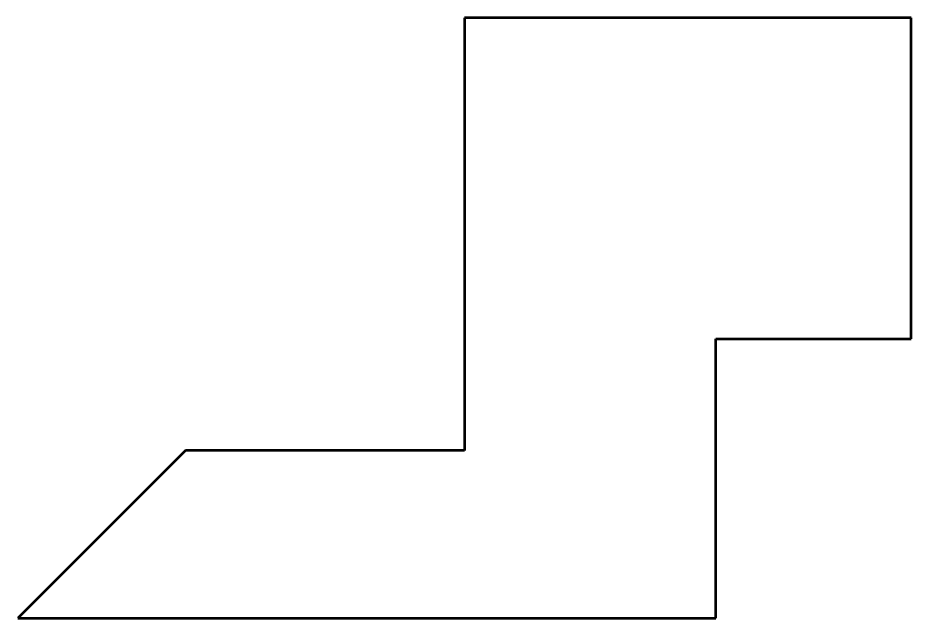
# Model space of a CAD drawing. Header units: millimetres. Extents: x 3164 to 3486, y -5244 to 1368.
# Drawn here: x 3452.42 to 3458.82, y -5227.99 to -5223.69 of the extents above; entities that cross this region are included whole.
import ezdxf

# ---------------------------------------------------------------- set-up
doc = ezdxf.new("R2010")
doc.units = ezdxf.units.MM
doc.layers.add('L.LARGA', color=6, linetype='Continuous', lineweight=53)

msp = doc.modelspace()

# ---------------------------------------------------------------- linework, layer by layer
at = {"layer": 'L.LARGA'}
for p, q in [((3458.8224, -5223.6884), (3455.6224, -5223.6884)), ((3455.6224, -5223.6884), (3455.6224, -5226.7884)), ((3458.8224, -5225.9884), (3458.8224, -5223.6884)), ((3457.4224, -5227.9884), (3457.4224, -5225.9884)), ((3457.4224, -5225.9884), (3458.8224, -5225.9884)), ((3453.6224, -5226.7884), (3452.4224, -5227.9884)), ((3455.6224, -5226.7884), (3453.6224, -5226.7884)), ((3453.6224, -5226.7884), (3453.6224, -5226.7884)), ((3452.4224, -5227.9884), (3457.4224, -5227.9884))]:
    msp.add_line(p, q, dxfattribs=at)

doc.saveas('drawing.dxf')
